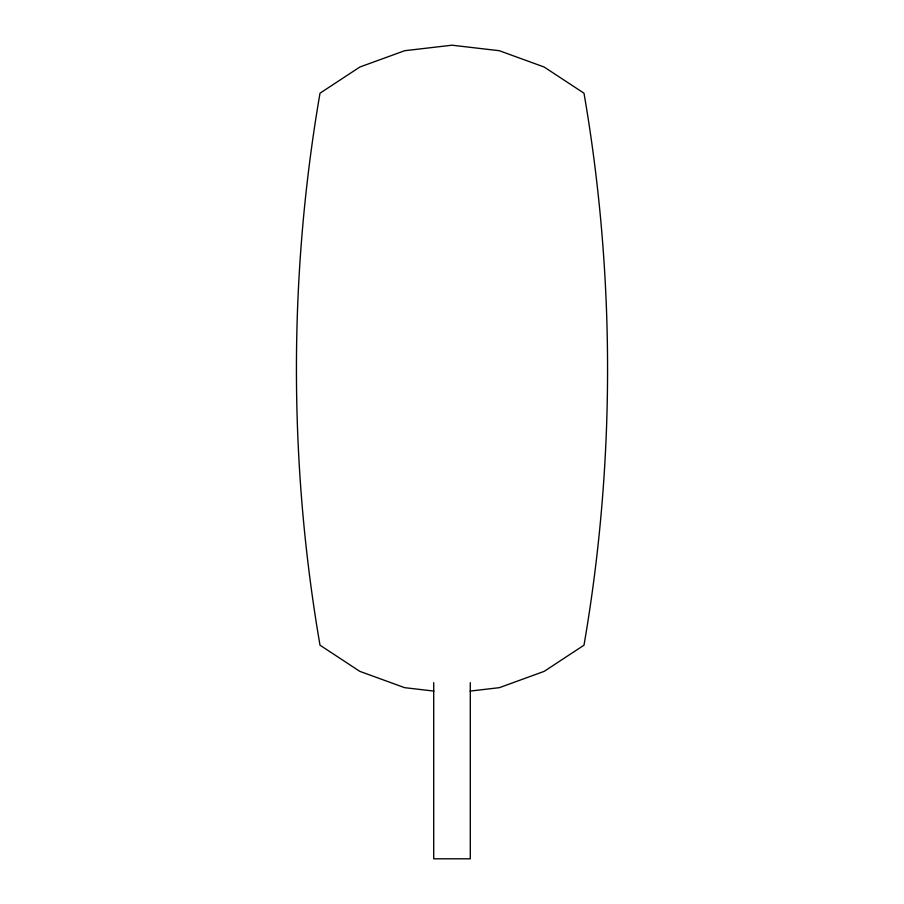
<?xml version="1.0" encoding="UTF-8"?>
<svg xmlns="http://www.w3.org/2000/svg" width="904" height="904" viewBox="0 0 904 904"><rect width="100%" height="100%" fill="white"/><g stroke="black" fill="none" stroke-linecap="round" stroke-linejoin="round"><path stroke-width="1.36" d="M470.103 691.085L499.347 687.673L544.151 671.378L583.995 645.196C615.421 462.904 615.421 275.494 583.995 93.202L544.151 67.02L499.347 50.726L452 45.2L404.653 50.726L359.848 67.02L320.005 93.202C288.579 275.494 288.579 462.904 320.005 645.196L359.848 671.378L404.653 687.673L433.897 691.085M470.283 682.656L470.283 858.8L433.717 858.8L433.717 682.656"/></g></svg>
